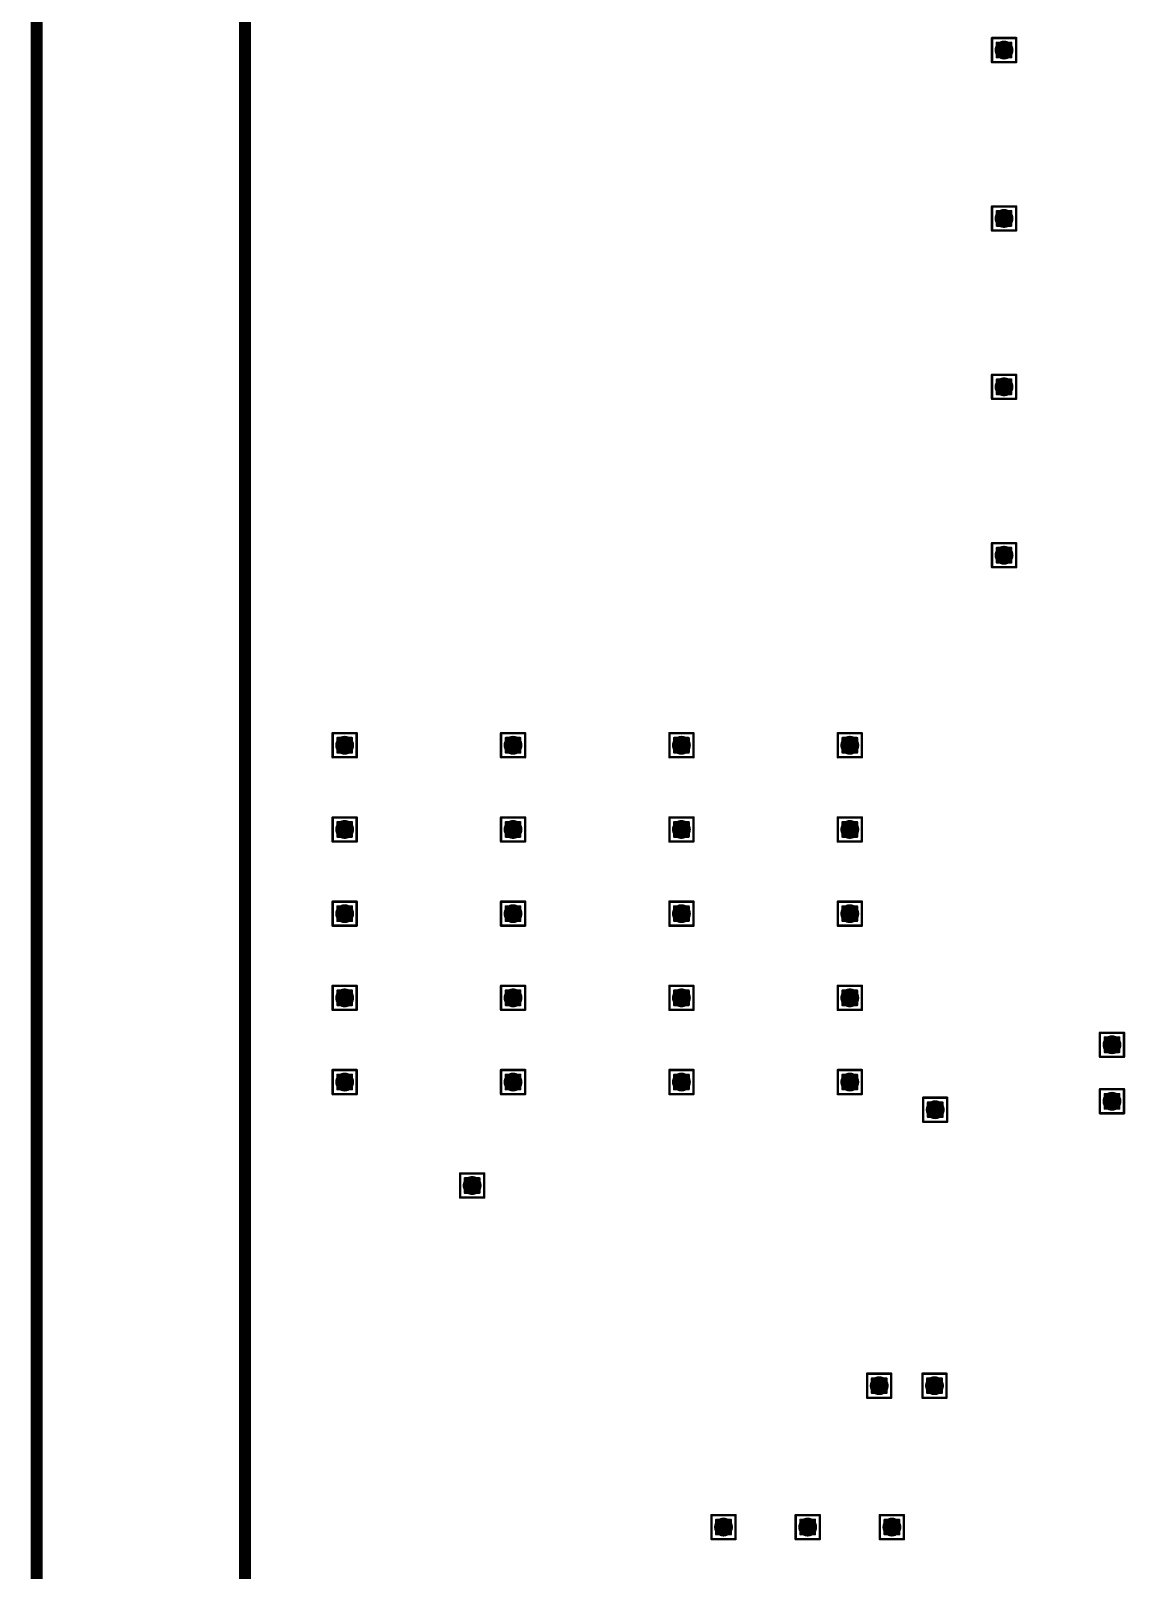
# Model space of a CAD drawing. Header units: millimetres. Extents: x -25 to 478, y -31 to 252.
# Drawn here: x -4.52 to 18.59, y 33.33 to 65.84 of the extents above; entities that cross this region are included whole.
import ezdxf

# ---------------------------------------------------------------- set-up
doc = ezdxf.new("R2010")
doc.units = ezdxf.units.MM
for name, color, linetype in [('DrillDrawing', 1, 'Continuous'), ('Mechanical1', 6, 'Continuous'), ('Mechanical2', 216, 'Continuous'), ('ViaHoleLayer', 16, 'Continuous')]:
    doc.layers.add(name, color=color, linetype=linetype)

msp = doc.modelspace()

# ---------------------------------------------------------------- hatches: boundary and pattern name
at = {"layer": 'ViaHoleLayer'}
h = msp.add_hatch(color=16, dxfattribs=at)
edge = h.paths.add_edge_path()
edge.add_arc((16.034, 65.43), 0.2, 0, 360)
h = msp.add_hatch(color=16, dxfattribs=at)
edge = h.paths.add_edge_path()
edge.add_arc((16.034, 61.874), 0.2, 0, 360)
h = msp.add_hatch(color=16, dxfattribs=at)
edge = h.paths.add_edge_path()
edge.add_arc((16.034, 58.318), 0.2, 0, 360)
h = msp.add_hatch(color=16, dxfattribs=at)
edge = h.paths.add_edge_path()
edge.add_arc((16.034, 54.762), 0.2, 0, 360)
h = msp.add_hatch(color=16, dxfattribs=at)
edge = h.paths.add_edge_path()
edge.add_arc((2.108, 50.749), 0.2, 0, 360)
h = msp.add_hatch(color=16, dxfattribs=at)
edge = h.paths.add_edge_path()
edge.add_arc((5.664, 50.749), 0.2, 0, 360)
h = msp.add_hatch(color=16, dxfattribs=at)
edge = h.paths.add_edge_path()
edge.add_arc((9.22, 50.749), 0.2, 0, 360)
h = msp.add_hatch(color=16, dxfattribs=at)
edge = h.paths.add_edge_path()
edge.add_arc((12.776, 50.749), 0.2, 0, 360)
h = msp.add_hatch(color=16, dxfattribs=at)
edge = h.paths.add_edge_path()
edge.add_arc((2.108, 48.971), 0.2, 0, 360)
h = msp.add_hatch(color=16, dxfattribs=at)
edge = h.paths.add_edge_path()
edge.add_arc((5.664, 48.971), 0.2, 0, 360)
h = msp.add_hatch(color=16, dxfattribs=at)
edge = h.paths.add_edge_path()
edge.add_arc((9.22, 48.971), 0.2, 0, 360)
h = msp.add_hatch(color=16, dxfattribs=at)
edge = h.paths.add_edge_path()
edge.add_arc((12.776, 48.971), 0.2, 0, 360)
h = msp.add_hatch(color=16, dxfattribs=at)
edge = h.paths.add_edge_path()
edge.add_arc((2.108, 47.193), 0.2, 0, 360)
h = msp.add_hatch(color=16, dxfattribs=at)
edge = h.paths.add_edge_path()
edge.add_arc((5.664, 47.193), 0.2, 0, 360)
h = msp.add_hatch(color=16, dxfattribs=at)
edge = h.paths.add_edge_path()
edge.add_arc((9.22, 47.193), 0.2, 0, 360)
h = msp.add_hatch(color=16, dxfattribs=at)
edge = h.paths.add_edge_path()
edge.add_arc((12.776, 47.193), 0.2, 0, 360)
h = msp.add_hatch(color=16, dxfattribs=at)
edge = h.paths.add_edge_path()
edge.add_arc((2.108, 45.415), 0.2, 0, 360)
h = msp.add_hatch(color=16, dxfattribs=at)
edge = h.paths.add_edge_path()
edge.add_arc((5.664, 45.415), 0.2, 0, 360)
h = msp.add_hatch(color=16, dxfattribs=at)
edge = h.paths.add_edge_path()
edge.add_arc((9.22, 45.415), 0.2, 0, 360)
h = msp.add_hatch(color=16, dxfattribs=at)
edge = h.paths.add_edge_path()
edge.add_arc((12.776, 45.415), 0.2, 0, 360)
h = msp.add_hatch(color=16, dxfattribs=at)
edge = h.paths.add_edge_path()
edge.add_arc((18.313, 44.425), 0.2, 0, 360)
h = msp.add_hatch(color=16, dxfattribs=at)
edge = h.paths.add_edge_path()
edge.add_arc((2.108, 43.637), 0.2, 0, 360)
h = msp.add_hatch(color=16, dxfattribs=at)
edge = h.paths.add_edge_path()
edge.add_arc((5.664, 43.637), 0.2, 0, 360)
h = msp.add_hatch(color=16, dxfattribs=at)
edge = h.paths.add_edge_path()
edge.add_arc((9.22, 43.637), 0.2, 0, 360)
h = msp.add_hatch(color=16, dxfattribs=at)
edge = h.paths.add_edge_path()
edge.add_arc((12.776, 43.637), 0.2, 0, 360)
h = msp.add_hatch(color=16, dxfattribs=at)
edge = h.paths.add_edge_path()
edge.add_arc((14.58, 43.053), 0.2, 0, 360)
h = msp.add_hatch(color=16, dxfattribs=at)
edge = h.paths.add_edge_path()
edge.add_arc((18.313, 43.231), 0.2, 0, 360)
h = msp.add_hatch(color=16, dxfattribs=at)
edge = h.paths.add_edge_path()
edge.add_arc((4.8, 41.452), 0.2, 0, 360)
h = msp.add_hatch(color=16, dxfattribs=at)
edge = h.paths.add_edge_path()
edge.add_arc((13.397, 37.225), 0.2, 0, 360)
h = msp.add_hatch(color=16, dxfattribs=at)
edge = h.paths.add_edge_path()
edge.add_arc((14.565, 37.225), 0.2, 0, 360)
h = msp.add_hatch(color=16, dxfattribs=at)
edge = h.paths.add_edge_path()
edge.add_arc((10.109, 34.239), 0.2, 0, 360)
h = msp.add_hatch(color=16, dxfattribs=at)
edge = h.paths.add_edge_path()
edge.add_arc((11.887, 34.239), 0.2, 0, 360)
h = msp.add_hatch(color=16, dxfattribs=at)
edge = h.paths.add_edge_path()
edge.add_arc((13.665, 34.239), 0.2, 0, 360)

# ---------------------------------------------------------------- linework, layer by layer
at = {"layer": 'DrillDrawing', "const_width": 0.0508}
for points in [[(15.78, 65.684), (16.288, 65.684)], [(15.78, 65.176), (15.78, 65.684)], [(16.288, 65.176), (16.288, 65.684)], [(15.881, 65.583), (16.186, 65.583)], [(15.881, 65.278), (15.881, 65.583)], [(16.186, 65.278), (16.186, 65.583)], [(15.78, 65.176), (16.288, 65.176)], [(15.881, 65.278), (16.186, 65.278)], [(15.78, 62.128), (16.288, 62.128)], [(15.78, 61.62), (15.78, 62.128)], [(16.288, 61.62), (16.288, 62.128)], [(15.881, 62.027), (16.186, 62.027)], [(15.881, 61.722), (15.881, 62.027)], [(16.186, 61.722), (16.186, 62.027)], [(15.78, 61.62), (16.288, 61.62)], [(15.881, 61.722), (16.186, 61.722)], [(15.78, 58.572), (16.288, 58.572)], [(15.78, 58.064), (15.78, 58.572)], [(16.288, 58.064), (16.288, 58.572)], [(15.881, 58.471), (16.186, 58.471)], [(15.881, 58.166), (15.881, 58.471)], [(15.881, 58.166), (16.186, 58.166)], [(16.186, 58.166), (16.186, 58.471)], [(15.78, 58.064), (16.288, 58.064)], [(15.78, 55.016), (16.288, 55.016)], [(15.78, 54.508), (15.78, 55.016)], [(15.881, 54.915), (16.186, 54.915)], [(15.881, 54.61), (15.881, 54.915)], [(16.186, 54.61), (16.186, 54.915)], [(16.288, 54.508), (16.288, 55.016)], [(15.881, 54.61), (16.186, 54.61)], [(15.78, 54.508), (16.288, 54.508)], [(1.854, 51.003), (2.362, 51.003)], [(1.854, 50.495), (1.854, 51.003)], [(1.956, 50.902), (2.261, 50.902)], [(1.956, 50.597), (1.956, 50.902)], [(2.261, 50.597), (2.261, 50.902)], [(2.362, 50.495), (2.362, 51.003)], [(5.41, 51.003), (5.918, 51.003)], [(5.41, 50.495), (5.41, 51.003)], [(5.512, 50.902), (5.817, 50.902)], [(5.512, 50.597), (5.512, 50.902)], [(5.817, 50.597), (5.817, 50.902)], [(5.918, 50.495), (5.918, 51.003)], [(8.966, 51.003), (9.474, 51.003)], [(8.966, 50.495), (8.966, 51.003)], [(9.068, 50.902), (9.373, 50.902)], [(9.068, 50.597), (9.068, 50.902)], [(9.373, 50.597), (9.373, 50.902)], [(9.474, 50.495), (9.474, 51.003)], [(12.522, 51.003), (13.03, 51.003)], [(12.522, 50.495), (12.522, 51.003)], [(12.624, 50.902), (12.929, 50.902)], [(12.624, 50.597), (12.624, 50.902)], [(12.929, 50.597), (12.929, 50.902)], [(13.03, 50.495), (13.03, 51.003)], [(1.854, 50.495), (2.362, 50.495)], [(1.956, 50.597), (2.261, 50.597)], [(5.41, 50.495), (5.918, 50.495)], [(5.512, 50.597), (5.817, 50.597)], [(8.966, 50.495), (9.474, 50.495)], [(9.068, 50.597), (9.373, 50.597)], [(12.522, 50.495), (13.03, 50.495)], [(12.624, 50.597), (12.929, 50.597)], [(1.854, 49.225), (2.362, 49.225)], [(1.854, 48.717), (1.854, 49.225)], [(1.956, 49.124), (2.261, 49.124)], [(1.956, 48.819), (1.956, 49.124)], [(2.261, 48.819), (2.261, 49.124)], [(2.362, 48.717), (2.362, 49.225)], [(5.41, 49.225), (5.918, 49.225)], [(5.41, 48.717), (5.41, 49.225)], [(5.512, 49.124), (5.817, 49.124)], [(5.512, 48.819), (5.512, 49.124)], [(5.817, 48.819), (5.817, 49.124)], [(5.918, 48.717), (5.918, 49.225)], [(8.966, 49.225), (9.474, 49.225)], [(8.966, 48.717), (8.966, 49.225)], [(9.068, 49.124), (9.373, 49.124)], [(9.068, 48.819), (9.068, 49.124)], [(9.373, 48.819), (9.373, 49.124)], [(9.474, 48.717), (9.474, 49.225)], [(12.522, 49.225), (13.03, 49.225)], [(12.522, 48.717), (12.522, 49.225)], [(12.624, 49.124), (12.929, 49.124)], [(12.624, 48.819), (12.624, 49.124)], [(12.929, 48.819), (12.929, 49.124)], [(13.03, 48.717), (13.03, 49.225)], [(1.956, 48.819), (2.261, 48.819)], [(5.512, 48.819), (5.817, 48.819)], [(9.068, 48.819), (9.373, 48.819)], [(12.624, 48.819), (12.929, 48.819)], [(1.854, 48.717), (2.362, 48.717)], [(5.41, 48.717), (5.918, 48.717)], [(8.966, 48.717), (9.474, 48.717)], [(12.522, 48.717), (13.03, 48.717)], [(1.854, 47.447), (2.362, 47.447)], [(1.854, 46.939), (1.854, 47.447)], [(2.362, 46.939), (2.362, 47.447)], [(5.41, 47.447), (5.918, 47.447)], [(5.41, 46.939), (5.41, 47.447)], [(5.918, 46.939), (5.918, 47.447)], [(8.966, 47.447), (9.474, 47.447)], [(8.966, 46.939), (8.966, 47.447)], [(9.474, 46.939), (9.474, 47.447)], [(12.522, 47.447), (13.03, 47.447)], [(12.522, 46.939), (12.522, 47.447)], [(13.03, 46.939), (13.03, 47.447)], [(1.956, 47.346), (2.261, 47.346)], [(1.956, 47.041), (1.956, 47.346)], [(2.261, 47.041), (2.261, 47.346)], [(5.512, 47.346), (5.817, 47.346)], [(5.512, 47.041), (5.512, 47.346)], [(5.817, 47.041), (5.817, 47.346)], [(9.068, 47.346), (9.373, 47.346)], [(9.068, 47.041), (9.068, 47.346)], [(9.373, 47.041), (9.373, 47.346)], [(12.624, 47.346), (12.929, 47.346)], [(12.624, 47.041), (12.624, 47.346)], [(12.929, 47.041), (12.929, 47.346)], [(1.854, 46.939), (2.362, 46.939)], [(1.956, 47.041), (2.261, 47.041)], [(5.41, 46.939), (5.918, 46.939)], [(5.512, 47.041), (5.817, 47.041)], [(8.966, 46.939), (9.474, 46.939)], [(9.068, 47.041), (9.373, 47.041)], [(12.522, 46.939), (13.03, 46.939)], [(12.624, 47.041), (12.929, 47.041)], [(1.854, 45.669), (2.362, 45.669)], [(1.854, 45.161), (1.854, 45.669)], [(1.956, 45.568), (2.261, 45.568)], [(1.956, 45.263), (1.956, 45.568)], [(2.261, 45.263), (2.261, 45.568)], [(2.362, 45.161), (2.362, 45.669)], [(5.41, 45.669), (5.918, 45.669)], [(5.41, 45.161), (5.41, 45.669)], [(5.512, 45.568), (5.817, 45.568)], [(5.512, 45.263), (5.512, 45.568)], [(5.817, 45.263), (5.817, 45.568)], [(5.918, 45.161), (5.918, 45.669)], [(8.966, 45.669), (9.474, 45.669)], [(8.966, 45.161), (8.966, 45.669)], [(9.068, 45.568), (9.373, 45.568)], [(9.068, 45.263), (9.068, 45.568)], [(9.373, 45.263), (9.373, 45.568)], [(9.474, 45.161), (9.474, 45.669)], [(12.522, 45.669), (13.03, 45.669)], [(12.522, 45.161), (12.522, 45.669)], [(12.624, 45.568), (12.929, 45.568)], [(12.624, 45.263), (12.624, 45.568)], [(12.929, 45.263), (12.929, 45.568)], [(13.03, 45.161), (13.03, 45.669)], [(1.956, 45.263), (2.261, 45.263)], [(5.512, 45.263), (5.817, 45.263)], [(9.068, 45.263), (9.373, 45.263)], [(12.624, 45.263), (12.929, 45.263)], [(1.854, 45.161), (2.362, 45.161)], [(5.41, 45.161), (5.918, 45.161)], [(8.966, 45.161), (9.474, 45.161)], [(12.522, 45.161), (13.03, 45.161)], [(18.059, 44.679), (18.567, 44.679)], [(18.059, 44.171), (18.059, 44.679)], [(18.161, 44.577), (18.466, 44.577)], [(18.161, 44.272), (18.161, 44.577)], [(18.466, 44.272), (18.466, 44.577)], [(18.567, 44.171), (18.567, 44.679)], [(18.161, 44.272), (18.466, 44.272)], [(1.854, 43.891), (2.362, 43.891)], [(1.854, 43.383), (1.854, 43.891)], [(2.362, 43.383), (2.362, 43.891)], [(5.41, 43.891), (5.918, 43.891)], [(5.41, 43.383), (5.41, 43.891)], [(5.918, 43.383), (5.918, 43.891)], [(8.966, 43.891), (9.474, 43.891)], [(8.966, 43.383), (8.966, 43.891)], [(9.474, 43.383), (9.474, 43.891)], [(12.522, 43.891), (13.03, 43.891)], [(12.522, 43.383), (12.522, 43.891)], [(13.03, 43.383), (13.03, 43.891)], [(18.059, 44.171), (18.567, 44.171)], [(1.956, 43.79), (2.261, 43.79)], [(1.956, 43.485), (1.956, 43.79)], [(2.261, 43.485), (2.261, 43.79)], [(5.512, 43.79), (5.817, 43.79)], [(5.512, 43.485), (5.512, 43.79)], [(5.817, 43.485), (5.817, 43.79)], [(9.068, 43.79), (9.373, 43.79)], [(9.068, 43.485), (9.068, 43.79)], [(9.373, 43.485), (9.373, 43.79)], [(12.624, 43.79), (12.929, 43.79)], [(12.624, 43.485), (12.624, 43.79)], [(12.929, 43.485), (12.929, 43.79)], [(1.854, 43.383), (2.362, 43.383)], [(1.956, 43.485), (2.261, 43.485)], [(5.41, 43.383), (5.918, 43.383)], [(5.512, 43.485), (5.817, 43.485)], [(8.966, 43.383), (9.474, 43.383)], [(9.068, 43.485), (9.373, 43.485)], [(12.522, 43.383), (13.03, 43.383)], [(12.624, 43.485), (12.929, 43.485)], [(14.326, 43.307), (14.834, 43.307)], [(14.326, 42.799), (14.326, 43.307)], [(14.834, 42.799), (14.834, 43.307)], [(18.059, 43.485), (18.567, 43.485)], [(18.059, 42.977), (18.059, 43.485)], [(18.161, 43.383), (18.466, 43.383)], [(18.161, 43.078), (18.161, 43.383)], [(18.466, 43.078), (18.466, 43.383)], [(18.567, 42.977), (18.567, 43.485)], [(14.427, 43.205), (14.732, 43.205)], [(14.427, 42.901), (14.427, 43.205)], [(14.427, 42.901), (14.732, 42.901)], [(14.732, 42.901), (14.732, 43.205)], [(18.059, 42.977), (18.567, 42.977)], [(18.161, 43.078), (18.466, 43.078)], [(14.326, 42.799), (14.834, 42.799)], [(4.546, 41.706), (5.054, 41.706)], [(4.546, 41.198), (4.546, 41.706)], [(4.647, 41.604), (4.952, 41.604)], [(4.647, 41.3), (4.647, 41.604)], [(4.952, 41.3), (4.952, 41.604)], [(5.054, 41.198), (5.054, 41.706)], [(4.647, 41.3), (4.952, 41.3)], [(4.546, 41.198), (5.054, 41.198)], [(13.143, 37.479), (13.651, 37.479)], [(13.143, 36.971), (13.143, 37.479)], [(13.245, 37.378), (13.549, 37.378)], [(13.245, 37.073), (13.245, 37.378)], [(13.549, 37.073), (13.549, 37.378)], [(13.651, 36.971), (13.651, 37.479)], [(14.311, 37.479), (14.819, 37.479)], [(14.311, 36.971), (14.311, 37.479)], [(14.413, 37.378), (14.718, 37.378)], [(14.413, 37.073), (14.413, 37.378)], [(14.718, 37.073), (14.718, 37.378)], [(14.819, 36.971), (14.819, 37.479)], [(13.245, 37.073), (13.549, 37.073)], [(14.413, 37.073), (14.718, 37.073)], [(13.143, 36.971), (13.651, 36.971)], [(14.311, 36.971), (14.819, 36.971)], [(9.855, 34.493), (10.363, 34.493)], [(9.855, 33.985), (9.855, 34.493)], [(10.363, 33.985), (10.363, 34.493)], [(11.633, 34.493), (12.141, 34.493)], [(11.633, 33.985), (11.633, 34.493)], [(12.141, 33.985), (12.141, 34.493)], [(13.411, 34.493), (13.919, 34.493)], [(13.411, 33.985), (13.411, 34.493)], [(13.919, 33.985), (13.919, 34.493)], [(9.957, 34.392), (10.262, 34.392)], [(9.957, 34.087), (9.957, 34.392)], [(10.262, 34.087), (10.262, 34.392)], [(11.735, 34.392), (12.04, 34.392)], [(11.735, 34.087), (11.735, 34.392)], [(12.04, 34.087), (12.04, 34.392)], [(13.513, 34.392), (13.818, 34.392)], [(13.513, 34.087), (13.513, 34.392)], [(13.818, 34.087), (13.818, 34.392)], [(9.855, 33.985), (10.363, 33.985)], [(9.957, 34.087), (10.262, 34.087)], [(11.633, 33.985), (12.141, 33.985)], [(11.735, 34.087), (12.04, 34.087)], [(13.411, 33.985), (13.919, 33.985)], [(13.513, 34.087), (13.818, 34.087)]]:
    msp.add_lwpolyline(points, dxfattribs=at)
at = {"layer": 'DrillDrawing', "const_width": 0.0254}
for points in [[(15.767, 65.684, 1), (15.793, 65.684, 1)], [(15.767, 65.684, 1), (15.793, 65.684, 1)], [(16.275, 65.684, 1), (16.301, 65.684, 1)], [(16.275, 65.684, 1), (16.301, 65.684, 1)], [(15.869, 65.583, 1), (15.894, 65.583, 1)], [(15.869, 65.583, 1), (15.894, 65.583, 1)], [(16.174, 65.583, 1), (16.199, 65.583, 1)], [(16.174, 65.583, 1), (16.199, 65.583, 1)], [(15.767, 65.176, 1), (15.793, 65.176, 1)], [(15.767, 65.176, 1), (15.793, 65.176, 1)], [(15.869, 65.278, 1), (15.894, 65.278, 1)], [(15.869, 65.278, 1), (15.894, 65.278, 1)], [(16.174, 65.278, 1), (16.199, 65.278, 1)], [(16.174, 65.278, 1), (16.199, 65.278, 1)], [(16.275, 65.176, 1), (16.301, 65.176, 1)], [(16.275, 65.176, 1), (16.301, 65.176, 1)], [(15.767, 62.128, 1), (15.793, 62.128, 1)], [(15.767, 62.128, 1), (15.793, 62.128, 1)], [(16.275, 62.128, 1), (16.301, 62.128, 1)], [(16.275, 62.128, 1), (16.301, 62.128, 1)], [(15.869, 62.027, 1), (15.894, 62.027, 1)], [(15.869, 62.027, 1), (15.894, 62.027, 1)], [(16.174, 62.027, 1), (16.199, 62.027, 1)], [(16.174, 62.027, 1), (16.199, 62.027, 1)], [(15.767, 61.62, 1), (15.793, 61.62, 1)], [(15.767, 61.62, 1), (15.793, 61.62, 1)], [(15.869, 61.722, 1), (15.894, 61.722, 1)], [(15.869, 61.722, 1), (15.894, 61.722, 1)], [(16.174, 61.722, 1), (16.199, 61.722, 1)], [(16.174, 61.722, 1), (16.199, 61.722, 1)], [(16.275, 61.62, 1), (16.301, 61.62, 1)], [(16.275, 61.62, 1), (16.301, 61.62, 1)], [(15.767, 58.572, 1), (15.793, 58.572, 1)], [(15.767, 58.572, 1), (15.793, 58.572, 1)], [(16.275, 58.572, 1), (16.301, 58.572, 1)], [(16.275, 58.572, 1), (16.301, 58.572, 1)], [(15.869, 58.471, 1), (15.894, 58.471, 1)], [(15.869, 58.471, 1), (15.894, 58.471, 1)], [(15.869, 58.166, 1), (15.894, 58.166, 1)], [(15.869, 58.166, 1), (15.894, 58.166, 1)], [(16.174, 58.471, 1), (16.199, 58.471, 1)], [(16.174, 58.471, 1), (16.199, 58.471, 1)], [(16.174, 58.166, 1), (16.199, 58.166, 1)], [(16.174, 58.166, 1), (16.199, 58.166, 1)], [(15.767, 58.064, 1), (15.793, 58.064, 1)], [(15.767, 58.064, 1), (15.793, 58.064, 1)], [(16.275, 58.064, 1), (16.301, 58.064, 1)], [(16.275, 58.064, 1), (16.301, 58.064, 1)], [(15.767, 55.016, 1), (15.793, 55.016, 1)], [(15.767, 55.016, 1), (15.793, 55.016, 1)], [(15.869, 54.915, 1), (15.894, 54.915, 1)], [(15.869, 54.915, 1), (15.894, 54.915, 1)], [(16.174, 54.915, 1), (16.199, 54.915, 1)], [(16.174, 54.915, 1), (16.199, 54.915, 1)], [(16.275, 55.016, 1), (16.301, 55.016, 1)], [(16.275, 55.016, 1), (16.301, 55.016, 1)], [(15.869, 54.61, 1), (15.894, 54.61, 1)], [(15.869, 54.61, 1), (15.894, 54.61, 1)], [(16.174, 54.61, 1), (16.199, 54.61, 1)], [(16.174, 54.61, 1), (16.199, 54.61, 1)], [(15.767, 54.508, 1), (15.793, 54.508, 1)], [(15.767, 54.508, 1), (15.793, 54.508, 1)], [(16.275, 54.508, 1), (16.301, 54.508, 1)], [(16.275, 54.508, 1), (16.301, 54.508, 1)], [(1.841, 51.003, 1), (1.867, 51.003, 1)], [(1.841, 51.003, 1), (1.867, 51.003, 1)], [(1.943, 50.902, 1), (1.968, 50.902, 1)], [(1.943, 50.902, 1), (1.968, 50.902, 1)], [(2.248, 50.902, 1), (2.273, 50.902, 1)], [(2.248, 50.902, 1), (2.273, 50.902, 1)], [(2.349, 51.003, 1), (2.375, 51.003, 1)], [(2.349, 51.003, 1), (2.375, 51.003, 1)], [(5.397, 51.003, 1), (5.423, 51.003, 1)], [(5.397, 51.003, 1), (5.423, 51.003, 1)], [(5.499, 50.902, 1), (5.524, 50.902, 1)], [(5.499, 50.902, 1), (5.524, 50.902, 1)], [(5.804, 50.902, 1), (5.829, 50.902, 1)], [(5.804, 50.902, 1), (5.829, 50.902, 1)], [(5.905, 51.003, 1), (5.931, 51.003, 1)], [(5.905, 51.003, 1), (5.931, 51.003, 1)], [(8.953, 51.003, 1), (8.979, 51.003, 1)], [(8.953, 51.003, 1), (8.979, 51.003, 1)], [(9.055, 50.902, 1), (9.08, 50.902, 1)], [(9.055, 50.902, 1), (9.08, 50.902, 1)], [(9.36, 50.902, 1), (9.385, 50.902, 1)], [(9.36, 50.902, 1), (9.385, 50.902, 1)], [(9.461, 51.003, 1), (9.487, 51.003, 1)], [(9.461, 51.003, 1), (9.487, 51.003, 1)], [(12.509, 51.003, 1), (12.535, 51.003, 1)], [(12.509, 51.003, 1), (12.535, 51.003, 1)], [(12.611, 50.902, 1), (12.636, 50.902, 1)], [(12.611, 50.902, 1), (12.636, 50.902, 1)], [(12.916, 50.902, 1), (12.941, 50.902, 1)], [(12.916, 50.902, 1), (12.941, 50.902, 1)], [(13.018, 51.003, 1), (13.043, 51.003, 1)], [(13.018, 51.003, 1), (13.043, 51.003, 1)], [(1.841, 50.495, 1), (1.867, 50.495, 1)], [(1.841, 50.495, 1), (1.867, 50.495, 1)], [(1.943, 50.597, 1), (1.968, 50.597, 1)], [(1.943, 50.597, 1), (1.968, 50.597, 1)], [(2.248, 50.597, 1), (2.273, 50.597, 1)], [(2.248, 50.597, 1), (2.273, 50.597, 1)], [(2.349, 50.495, 1), (2.375, 50.495, 1)], [(2.349, 50.495, 1), (2.375, 50.495, 1)], [(5.397, 50.495, 1), (5.423, 50.495, 1)], [(5.397, 50.495, 1), (5.423, 50.495, 1)], [(5.499, 50.597, 1), (5.524, 50.597, 1)], [(5.499, 50.597, 1), (5.524, 50.597, 1)], [(5.804, 50.597, 1), (5.829, 50.597, 1)], [(5.804, 50.597, 1), (5.829, 50.597, 1)], [(5.905, 50.495, 1), (5.931, 50.495, 1)], [(5.905, 50.495, 1), (5.931, 50.495, 1)], [(8.953, 50.495, 1), (8.979, 50.495, 1)], [(8.953, 50.495, 1), (8.979, 50.495, 1)], [(9.055, 50.597, 1), (9.08, 50.597, 1)], [(9.055, 50.597, 1), (9.08, 50.597, 1)], [(9.36, 50.597, 1), (9.385, 50.597, 1)], [(9.36, 50.597, 1), (9.385, 50.597, 1)], [(9.461, 50.495, 1), (9.487, 50.495, 1)], [(9.461, 50.495, 1), (9.487, 50.495, 1)], [(12.509, 50.495, 1), (12.535, 50.495, 1)], [(12.509, 50.495, 1), (12.535, 50.495, 1)], [(12.611, 50.597, 1), (12.636, 50.597, 1)], [(12.611, 50.597, 1), (12.636, 50.597, 1)], [(12.916, 50.597, 1), (12.941, 50.597, 1)], [(12.916, 50.597, 1), (12.941, 50.597, 1)], [(13.018, 50.495, 1), (13.043, 50.495, 1)], [(13.018, 50.495, 1), (13.043, 50.495, 1)], [(1.841, 49.225, 1), (1.867, 49.225, 1)], [(1.841, 49.225, 1), (1.867, 49.225, 1)], [(1.943, 49.124, 1), (1.968, 49.124, 1)], [(1.943, 49.124, 1), (1.968, 49.124, 1)], [(2.248, 49.124, 1), (2.273, 49.124, 1)], [(2.248, 49.124, 1), (2.273, 49.124, 1)], [(2.349, 49.225, 1), (2.375, 49.225, 1)], [(2.349, 49.225, 1), (2.375, 49.225, 1)], [(5.397, 49.225, 1), (5.423, 49.225, 1)], [(5.397, 49.225, 1), (5.423, 49.225, 1)], [(5.499, 49.124, 1), (5.524, 49.124, 1)], [(5.499, 49.124, 1), (5.524, 49.124, 1)], [(5.804, 49.124, 1), (5.829, 49.124, 1)], [(5.804, 49.124, 1), (5.829, 49.124, 1)], [(5.905, 49.225, 1), (5.931, 49.225, 1)], [(5.905, 49.225, 1), (5.931, 49.225, 1)], [(8.953, 49.225, 1), (8.979, 49.225, 1)], [(8.953, 49.225, 1), (8.979, 49.225, 1)], [(9.055, 49.124, 1), (9.08, 49.124, 1)], [(9.055, 49.124, 1), (9.08, 49.124, 1)], [(9.36, 49.124, 1), (9.385, 49.124, 1)], [(9.36, 49.124, 1), (9.385, 49.124, 1)], [(9.461, 49.225, 1), (9.487, 49.225, 1)], [(9.461, 49.225, 1), (9.487, 49.225, 1)], [(12.509, 49.225, 1), (12.535, 49.225, 1)], [(12.509, 49.225, 1), (12.535, 49.225, 1)], [(12.611, 49.124, 1), (12.636, 49.124, 1)], [(12.611, 49.124, 1), (12.636, 49.124, 1)], [(12.916, 49.124, 1), (12.941, 49.124, 1)], [(12.916, 49.124, 1), (12.941, 49.124, 1)], [(13.018, 49.225, 1), (13.043, 49.225, 1)], [(13.018, 49.225, 1), (13.043, 49.225, 1)], [(1.943, 48.819, 1), (1.968, 48.819, 1)], [(1.943, 48.819, 1), (1.968, 48.819, 1)], [(2.248, 48.819, 1), (2.273, 48.819, 1)], [(2.248, 48.819, 1), (2.273, 48.819, 1)], [(5.499, 48.819, 1), (5.524, 48.819, 1)], [(5.499, 48.819, 1), (5.524, 48.819, 1)], [(5.804, 48.819, 1), (5.829, 48.819, 1)], [(5.804, 48.819, 1), (5.829, 48.819, 1)], [(9.055, 48.819, 1), (9.08, 48.819, 1)], [(9.055, 48.819, 1), (9.08, 48.819, 1)], [(9.36, 48.819, 1), (9.385, 48.819, 1)], [(9.36, 48.819, 1), (9.385, 48.819, 1)], [(12.611, 48.819, 1), (12.636, 48.819, 1)], [(12.611, 48.819, 1), (12.636, 48.819, 1)], [(12.916, 48.819, 1), (12.941, 48.819, 1)], [(12.916, 48.819, 1), (12.941, 48.819, 1)], [(1.841, 48.717, 1), (1.867, 48.717, 1)], [(1.841, 48.717, 1), (1.867, 48.717, 1)], [(2.349, 48.717, 1), (2.375, 48.717, 1)], [(2.349, 48.717, 1), (2.375, 48.717, 1)], [(5.397, 48.717, 1), (5.423, 48.717, 1)], [(5.397, 48.717, 1), (5.423, 48.717, 1)], [(5.905, 48.717, 1), (5.931, 48.717, 1)], [(5.905, 48.717, 1), (5.931, 48.717, 1)], [(8.953, 48.717, 1), (8.979, 48.717, 1)], [(8.953, 48.717, 1), (8.979, 48.717, 1)], [(9.461, 48.717, 1), (9.487, 48.717, 1)], [(9.461, 48.717, 1), (9.487, 48.717, 1)], [(12.509, 48.717, 1), (12.535, 48.717, 1)], [(12.509, 48.717, 1), (12.535, 48.717, 1)], [(13.018, 48.717, 1), (13.043, 48.717, 1)], [(13.018, 48.717, 1), (13.043, 48.717, 1)], [(1.841, 47.447, 1), (1.867, 47.447, 1)], [(1.841, 47.447, 1), (1.867, 47.447, 1)], [(2.349, 47.447, 1), (2.375, 47.447, 1)], [(2.349, 47.447, 1), (2.375, 47.447, 1)], [(5.397, 47.447, 1), (5.423, 47.447, 1)], [(5.397, 47.447, 1), (5.423, 47.447, 1)], [(5.905, 47.447, 1), (5.931, 47.447, 1)], [(5.905, 47.447, 1), (5.931, 47.447, 1)], [(8.953, 47.447, 1), (8.979, 47.447, 1)], [(8.953, 47.447, 1), (8.979, 47.447, 1)], [(9.461, 47.447, 1), (9.487, 47.447, 1)], [(9.461, 47.447, 1), (9.487, 47.447, 1)], [(12.509, 47.447, 1), (12.535, 47.447, 1)], [(12.509, 47.447, 1), (12.535, 47.447, 1)], [(13.018, 47.447, 1), (13.043, 47.447, 1)], [(13.018, 47.447, 1), (13.043, 47.447, 1)], [(1.943, 47.346, 1), (1.968, 47.346, 1)], [(1.943, 47.346, 1), (1.968, 47.346, 1)], [(2.248, 47.346, 1), (2.273, 47.346, 1)], [(2.248, 47.346, 1), (2.273, 47.346, 1)], [(5.499, 47.346, 1), (5.524, 47.346, 1)], [(5.499, 47.346, 1), (5.524, 47.346, 1)], [(5.804, 47.346, 1), (5.829, 47.346, 1)], [(5.804, 47.346, 1), (5.829, 47.346, 1)], [(9.055, 47.346, 1), (9.08, 47.346, 1)], [(9.055, 47.346, 1), (9.08, 47.346, 1)], [(9.36, 47.346, 1), (9.385, 47.346, 1)], [(9.36, 47.346, 1), (9.385, 47.346, 1)], [(12.611, 47.346, 1), (12.636, 47.346, 1)], [(12.611, 47.346, 1), (12.636, 47.346, 1)], [(12.916, 47.346, 1), (12.941, 47.346, 1)], [(12.916, 47.346, 1), (12.941, 47.346, 1)], [(1.841, 46.939, 1), (1.867, 46.939, 1)], [(1.841, 46.939, 1), (1.867, 46.939, 1)], [(1.943, 47.041, 1), (1.968, 47.041, 1)], [(1.943, 47.041, 1), (1.968, 47.041, 1)], [(2.248, 47.041, 1), (2.273, 47.041, 1)], [(2.248, 47.041, 1), (2.273, 47.041, 1)], [(2.349, 46.939, 1), (2.375, 46.939, 1)], [(2.349, 46.939, 1), (2.375, 46.939, 1)], [(5.397, 46.939, 1), (5.423, 46.939, 1)], [(5.397, 46.939, 1), (5.423, 46.939, 1)], [(5.499, 47.041, 1), (5.524, 47.041, 1)], [(5.499, 47.041, 1), (5.524, 47.041, 1)], [(5.804, 47.041, 1), (5.829, 47.041, 1)], [(5.804, 47.041, 1), (5.829, 47.041, 1)], [(5.905, 46.939, 1), (5.931, 46.939, 1)], [(5.905, 46.939, 1), (5.931, 46.939, 1)], [(8.953, 46.939, 1), (8.979, 46.939, 1)], [(8.953, 46.939, 1), (8.979, 46.939, 1)], [(9.055, 47.041, 1), (9.08, 47.041, 1)], [(9.055, 47.041, 1), (9.08, 47.041, 1)], [(9.36, 47.041, 1), (9.385, 47.041, 1)], [(9.36, 47.041, 1), (9.385, 47.041, 1)], [(9.461, 46.939, 1), (9.487, 46.939, 1)], [(9.461, 46.939, 1), (9.487, 46.939, 1)], [(12.509, 46.939, 1), (12.535, 46.939, 1)], [(12.509, 46.939, 1), (12.535, 46.939, 1)], [(12.611, 47.041, 1), (12.636, 47.041, 1)], [(12.611, 47.041, 1), (12.636, 47.041, 1)], [(12.916, 47.041, 1), (12.941, 47.041, 1)], [(12.916, 47.041, 1), (12.941, 47.041, 1)], [(13.018, 46.939, 1), (13.043, 46.939, 1)], [(13.018, 46.939, 1), (13.043, 46.939, 1)], [(1.841, 45.669, 1), (1.867, 45.669, 1)], [(1.841, 45.669, 1), (1.867, 45.669, 1)], [(1.943, 45.568, 1), (1.968, 45.568, 1)], [(1.943, 45.568, 1), (1.968, 45.568, 1)], [(2.248, 45.568, 1), (2.273, 45.568, 1)], [(2.248, 45.568, 1), (2.273, 45.568, 1)], [(2.349, 45.669, 1), (2.375, 45.669, 1)], [(2.349, 45.669, 1), (2.375, 45.669, 1)], [(5.397, 45.669, 1), (5.423, 45.669, 1)], [(5.397, 45.669, 1), (5.423, 45.669, 1)], [(5.499, 45.568, 1), (5.524, 45.568, 1)], [(5.499, 45.568, 1), (5.524, 45.568, 1)], [(5.804, 45.568, 1), (5.829, 45.568, 1)], [(5.804, 45.568, 1), (5.829, 45.568, 1)], [(5.905, 45.669, 1), (5.931, 45.669, 1)], [(5.905, 45.669, 1), (5.931, 45.669, 1)], [(8.953, 45.669, 1), (8.979, 45.669, 1)], [(8.953, 45.669, 1), (8.979, 45.669, 1)], [(9.055, 45.568, 1), (9.08, 45.568, 1)], [(9.055, 45.568, 1), (9.08, 45.568, 1)], [(9.36, 45.568, 1), (9.385, 45.568, 1)], [(9.36, 45.568, 1), (9.385, 45.568, 1)], [(9.461, 45.669, 1), (9.487, 45.669, 1)], [(9.461, 45.669, 1), (9.487, 45.669, 1)], [(12.509, 45.669, 1), (12.535, 45.669, 1)], [(12.509, 45.669, 1), (12.535, 45.669, 1)], [(12.611, 45.568, 1), (12.636, 45.568, 1)], [(12.611, 45.568, 1), (12.636, 45.568, 1)], [(12.916, 45.568, 1), (12.941, 45.568, 1)], [(12.916, 45.568, 1), (12.941, 45.568, 1)], [(13.018, 45.669, 1), (13.043, 45.669, 1)], [(13.018, 45.669, 1), (13.043, 45.669, 1)], [(1.943, 45.263, 1), (1.968, 45.263, 1)], [(1.943, 45.263, 1), (1.968, 45.263, 1)], [(2.248, 45.263, 1), (2.273, 45.263, 1)], [(2.248, 45.263, 1), (2.273, 45.263, 1)], [(5.499, 45.263, 1), (5.524, 45.263, 1)], [(5.499, 45.263, 1), (5.524, 45.263, 1)], [(5.804, 45.263, 1), (5.829, 45.263, 1)], [(5.804, 45.263, 1), (5.829, 45.263, 1)], [(9.055, 45.263, 1), (9.08, 45.263, 1)], [(9.055, 45.263, 1), (9.08, 45.263, 1)], [(9.36, 45.263, 1), (9.385, 45.263, 1)], [(9.36, 45.263, 1), (9.385, 45.263, 1)], [(12.611, 45.263, 1), (12.636, 45.263, 1)], [(12.611, 45.263, 1), (12.636, 45.263, 1)], [(12.916, 45.263, 1), (12.941, 45.263, 1)], [(12.916, 45.263, 1), (12.941, 45.263, 1)], [(1.841, 45.161, 1), (1.867, 45.161, 1)], [(1.841, 45.161, 1), (1.867, 45.161, 1)], [(2.349, 45.161, 1), (2.375, 45.161, 1)], [(2.349, 45.161, 1), (2.375, 45.161, 1)], [(5.397, 45.161, 1), (5.423, 45.161, 1)], [(5.397, 45.161, 1), (5.423, 45.161, 1)], [(5.905, 45.161, 1), (5.931, 45.161, 1)], [(5.905, 45.161, 1), (5.931, 45.161, 1)], [(8.953, 45.161, 1), (8.979, 45.161, 1)], [(8.953, 45.161, 1), (8.979, 45.161, 1)], [(9.461, 45.161, 1), (9.487, 45.161, 1)], [(9.461, 45.161, 1), (9.487, 45.161, 1)], [(12.509, 45.161, 1), (12.535, 45.161, 1)], [(12.509, 45.161, 1), (12.535, 45.161, 1)], [(13.018, 45.161, 1), (13.043, 45.161, 1)], [(13.018, 45.161, 1), (13.043, 45.161, 1)], [(18.047, 44.679, 1), (18.072, 44.679, 1)], [(18.047, 44.679, 1), (18.072, 44.679, 1)], [(18.148, 44.577, 1), (18.174, 44.577, 1)], [(18.148, 44.577, 1), (18.174, 44.577, 1)], [(18.453, 44.577, 1), (18.479, 44.577, 1)], [(18.453, 44.577, 1), (18.479, 44.577, 1)], [(18.555, 44.679, 1), (18.58, 44.679, 1)], [(18.555, 44.679, 1), (18.58, 44.679, 1)], [(18.148, 44.272, 1), (18.174, 44.272, 1)], [(18.148, 44.272, 1), (18.174, 44.272, 1)], [(18.453, 44.272, 1), (18.479, 44.272, 1)], [(18.453, 44.272, 1), (18.479, 44.272, 1)], [(1.841, 43.891, 1), (1.867, 43.891, 1)], [(1.841, 43.891, 1), (1.867, 43.891, 1)], [(2.349, 43.891, 1), (2.375, 43.891, 1)], [(2.349, 43.891, 1), (2.375, 43.891, 1)], [(5.397, 43.891, 1), (5.423, 43.891, 1)], [(5.397, 43.891, 1), (5.423, 43.891, 1)], [(5.905, 43.891, 1), (5.931, 43.891, 1)], [(5.905, 43.891, 1), (5.931, 43.891, 1)], [(8.953, 43.891, 1), (8.979, 43.891, 1)], [(8.953, 43.891, 1), (8.979, 43.891, 1)], [(9.461, 43.891, 1), (9.487, 43.891, 1)], [(9.461, 43.891, 1), (9.487, 43.891, 1)], [(12.509, 43.891, 1), (12.535, 43.891, 1)], [(12.509, 43.891, 1), (12.535, 43.891, 1)], [(13.018, 43.891, 1), (13.043, 43.891, 1)], [(13.018, 43.891, 1), (13.043, 43.891, 1)], [(18.047, 44.171, 1), (18.072, 44.171, 1)], [(18.047, 44.171, 1), (18.072, 44.171, 1)], [(18.555, 44.171, 1), (18.58, 44.171, 1)], [(18.555, 44.171, 1), (18.58, 44.171, 1)], [(1.943, 43.79, 1), (1.968, 43.79, 1)], [(1.943, 43.79, 1), (1.968, 43.79, 1)], [(2.248, 43.79, 1), (2.273, 43.79, 1)], [(2.248, 43.79, 1), (2.273, 43.79, 1)], [(5.499, 43.79, 1), (5.524, 43.79, 1)], [(5.499, 43.79, 1), (5.524, 43.79, 1)], [(5.804, 43.79, 1), (5.829, 43.79, 1)], [(5.804, 43.79, 1), (5.829, 43.79, 1)], [(9.055, 43.79, 1), (9.08, 43.79, 1)], [(9.055, 43.79, 1), (9.08, 43.79, 1)], [(9.36, 43.79, 1), (9.385, 43.79, 1)], [(9.36, 43.79, 1), (9.385, 43.79, 1)], [(12.611, 43.79, 1), (12.636, 43.79, 1)], [(12.611, 43.79, 1), (12.636, 43.79, 1)], [(12.916, 43.79, 1), (12.941, 43.79, 1)], [(12.916, 43.79, 1), (12.941, 43.79, 1)], [(1.841, 43.383, 1), (1.867, 43.383, 1)], [(1.841, 43.383, 1), (1.867, 43.383, 1)], [(1.943, 43.485, 1), (1.968, 43.485, 1)], [(1.943, 43.485, 1), (1.968, 43.485, 1)], [(2.248, 43.485, 1), (2.273, 43.485, 1)], [(2.248, 43.485, 1), (2.273, 43.485, 1)], [(2.349, 43.383, 1), (2.375, 43.383, 1)], [(2.349, 43.383, 1), (2.375, 43.383, 1)], [(5.397, 43.383, 1), (5.423, 43.383, 1)], [(5.397, 43.383, 1), (5.423, 43.383, 1)], [(5.499, 43.485, 1), (5.524, 43.485, 1)], [(5.499, 43.485, 1), (5.524, 43.485, 1)], [(5.804, 43.485, 1), (5.829, 43.485, 1)], [(5.804, 43.485, 1), (5.829, 43.485, 1)], [(5.905, 43.383, 1), (5.931, 43.383, 1)], [(5.905, 43.383, 1), (5.931, 43.383, 1)], [(8.953, 43.383, 1), (8.979, 43.383, 1)], [(8.953, 43.383, 1), (8.979, 43.383, 1)], [(9.055, 43.485, 1), (9.08, 43.485, 1)], [(9.055, 43.485, 1), (9.08, 43.485, 1)], [(9.36, 43.485, 1), (9.385, 43.485, 1)], [(9.36, 43.485, 1), (9.385, 43.485, 1)], [(9.461, 43.383, 1), (9.487, 43.383, 1)], [(9.461, 43.383, 1), (9.487, 43.383, 1)], [(12.509, 43.383, 1), (12.535, 43.383, 1)], [(12.509, 43.383, 1), (12.535, 43.383, 1)], [(12.611, 43.485, 1), (12.636, 43.485, 1)], [(12.611, 43.485, 1), (12.636, 43.485, 1)], [(12.916, 43.485, 1), (12.941, 43.485, 1)], [(12.916, 43.485, 1), (12.941, 43.485, 1)], [(13.018, 43.383, 1), (13.043, 43.383, 1)], [(13.018, 43.383, 1), (13.043, 43.383, 1)], [(14.313, 43.307, 1), (14.338, 43.307, 1)], [(14.313, 43.307, 1), (14.338, 43.307, 1)], [(14.821, 43.307, 1), (14.846, 43.307, 1)], [(14.821, 43.307, 1), (14.846, 43.307, 1)], [(18.047, 43.485, 1), (18.072, 43.485, 1)], [(18.047, 43.485, 1), (18.072, 43.485, 1)], [(18.148, 43.383, 1), (18.174, 43.383, 1)], [(18.148, 43.383, 1), (18.174, 43.383, 1)], [(18.453, 43.383, 1), (18.479, 43.383, 1)], [(18.453, 43.383, 1), (18.479, 43.383, 1)], [(18.555, 43.485, 1), (18.58, 43.485, 1)], [(18.555, 43.485, 1), (18.58, 43.485, 1)], [(14.415, 43.205, 1), (14.44, 43.205, 1)], [(14.415, 43.205, 1), (14.44, 43.205, 1)], [(14.415, 42.901, 1), (14.44, 42.901, 1)], [(14.415, 42.901, 1), (14.44, 42.901, 1)], [(14.719, 43.205, 1), (14.745, 43.205, 1)], [(14.719, 43.205, 1), (14.745, 43.205, 1)], [(14.719, 42.901, 1), (14.745, 42.901, 1)], [(14.719, 42.901, 1), (14.745, 42.901, 1)], [(18.047, 42.977, 1), (18.072, 42.977, 1)], [(18.047, 42.977, 1), (18.072, 42.977, 1)], [(18.148, 43.078, 1), (18.174, 43.078, 1)], [(18.148, 43.078, 1), (18.174, 43.078, 1)], [(18.453, 43.078, 1), (18.479, 43.078, 1)], [(18.453, 43.078, 1), (18.479, 43.078, 1)], [(18.555, 42.977, 1), (18.58, 42.977, 1)], [(18.555, 42.977, 1), (18.58, 42.977, 1)], [(14.313, 42.799, 1), (14.338, 42.799, 1)], [(14.313, 42.799, 1), (14.338, 42.799, 1)], [(14.821, 42.799, 1), (14.846, 42.799, 1)], [(14.821, 42.799, 1), (14.846, 42.799, 1)], [(4.533, 41.706, 1), (4.559, 41.706, 1)], [(4.533, 41.706, 1), (4.559, 41.706, 1)], [(4.635, 41.604, 1), (4.66, 41.604, 1)], [(4.635, 41.604, 1), (4.66, 41.604, 1)], [(4.94, 41.604, 1), (4.965, 41.604, 1)], [(4.94, 41.604, 1), (4.965, 41.604, 1)], [(5.041, 41.706, 1), (5.067, 41.706, 1)], [(5.041, 41.706, 1), (5.067, 41.706, 1)], [(4.635, 41.3, 1), (4.66, 41.3, 1)], [(4.635, 41.3, 1), (4.66, 41.3, 1)], [(4.94, 41.3, 1), (4.965, 41.3, 1)], [(4.94, 41.3, 1), (4.965, 41.3, 1)], [(4.533, 41.198, 1), (4.559, 41.198, 1)], [(4.533, 41.198, 1), (4.559, 41.198, 1)], [(5.041, 41.198, 1), (5.067, 41.198, 1)], [(5.041, 41.198, 1), (5.067, 41.198, 1)], [(13.13, 37.479, 1), (13.156, 37.479, 1)], [(13.13, 37.479, 1), (13.156, 37.479, 1)], [(13.232, 37.378, 1), (13.257, 37.378, 1)], [(13.232, 37.378, 1), (13.257, 37.378, 1)], [(13.537, 37.378, 1), (13.562, 37.378, 1)], [(13.537, 37.378, 1), (13.562, 37.378, 1)], [(13.638, 37.479, 1), (13.664, 37.479, 1)], [(13.638, 37.479, 1), (13.664, 37.479, 1)], [(14.299, 37.479, 1), (14.324, 37.479, 1)], [(14.299, 37.479, 1), (14.324, 37.479, 1)], [(14.4, 37.378, 1), (14.426, 37.378, 1)], [(14.4, 37.378, 1), (14.426, 37.378, 1)], [(14.705, 37.378, 1), (14.73, 37.378, 1)], [(14.705, 37.378, 1), (14.73, 37.378, 1)], [(14.807, 37.479, 1), (14.832, 37.479, 1)], [(14.807, 37.479, 1), (14.832, 37.479, 1)], [(13.232, 37.073, 1), (13.257, 37.073, 1)], [(13.232, 37.073, 1), (13.257, 37.073, 1)], [(13.537, 37.073, 1), (13.562, 37.073, 1)], [(13.537, 37.073, 1), (13.562, 37.073, 1)], [(14.4, 37.073, 1), (14.426, 37.073, 1)], [(14.4, 37.073, 1), (14.426, 37.073, 1)], [(14.705, 37.073, 1), (14.73, 37.073, 1)], [(14.705, 37.073, 1), (14.73, 37.073, 1)], [(13.13, 36.971, 1), (13.156, 36.971, 1)], [(13.13, 36.971, 1), (13.156, 36.971, 1)], [(13.638, 36.971, 1), (13.664, 36.971, 1)], [(13.638, 36.971, 1), (13.664, 36.971, 1)], [(14.299, 36.971, 1), (14.324, 36.971, 1)], [(14.299, 36.971, 1), (14.324, 36.971, 1)], [(14.807, 36.971, 1), (14.832, 36.971, 1)], [(14.807, 36.971, 1), (14.832, 36.971, 1)], [(9.842, 34.493, 1), (9.868, 34.493, 1)], [(9.842, 34.493, 1), (9.868, 34.493, 1)], [(10.351, 34.493, 1), (10.376, 34.493, 1)], [(10.351, 34.493, 1), (10.376, 34.493, 1)], [(11.62, 34.493, 1), (11.646, 34.493, 1)], [(11.62, 34.493, 1), (11.646, 34.493, 1)], [(12.129, 34.493, 1), (12.154, 34.493, 1)], [(12.129, 34.493, 1), (12.154, 34.493, 1)], [(13.399, 34.493, 1), (13.424, 34.493, 1)], [(13.399, 34.493, 1), (13.424, 34.493, 1)], [(13.906, 34.493, 1), (13.932, 34.493, 1)], [(13.906, 34.493, 1), (13.932, 34.493, 1)], [(9.944, 34.392, 1), (9.97, 34.392, 1)], [(9.944, 34.392, 1), (9.97, 34.392, 1)], [(10.249, 34.392, 1), (10.274, 34.392, 1)], [(10.249, 34.392, 1), (10.274, 34.392, 1)], [(11.722, 34.392, 1), (11.748, 34.392, 1)], [(11.722, 34.392, 1), (11.748, 34.392, 1)], [(12.027, 34.392, 1), (12.052, 34.392, 1)], [(12.027, 34.392, 1), (12.052, 34.392, 1)], [(13.5, 34.392, 1), (13.525, 34.392, 1)], [(13.5, 34.392, 1), (13.525, 34.392, 1)], [(13.805, 34.392, 1), (13.83, 34.392, 1)], [(13.805, 34.392, 1), (13.83, 34.392, 1)], [(9.842, 33.985, 1), (9.868, 33.985, 1)], [(9.842, 33.985, 1), (9.868, 33.985, 1)], [(9.944, 34.087, 1), (9.97, 34.087, 1)], [(9.944, 34.087, 1), (9.97, 34.087, 1)], [(10.249, 34.087, 1), (10.274, 34.087, 1)], [(10.249, 34.087, 1), (10.274, 34.087, 1)], [(10.351, 33.985, 1), (10.376, 33.985, 1)], [(10.351, 33.985, 1), (10.376, 33.985, 1)], [(11.62, 33.985, 1), (11.646, 33.985, 1)], [(11.62, 33.985, 1), (11.646, 33.985, 1)], [(11.722, 34.087, 1), (11.748, 34.087, 1)], [(11.722, 34.087, 1), (11.748, 34.087, 1)], [(12.027, 34.087, 1), (12.052, 34.087, 1)], [(12.027, 34.087, 1), (12.052, 34.087, 1)], [(12.129, 33.985, 1), (12.154, 33.985, 1)], [(12.129, 33.985, 1), (12.154, 33.985, 1)], [(13.399, 33.985, 1), (13.424, 33.985, 1)], [(13.399, 33.985, 1), (13.424, 33.985, 1)], [(13.5, 34.087, 1), (13.525, 34.087, 1)], [(13.5, 34.087, 1), (13.525, 34.087, 1)], [(13.805, 34.087, 1), (13.83, 34.087, 1)], [(13.805, 34.087, 1), (13.83, 34.087, 1)], [(13.906, 33.985, 1), (13.932, 33.985, 1)], [(13.906, 33.985, 1), (13.932, 33.985, 1)]]:
    msp.add_lwpolyline(points, format="xyb", close=True, dxfattribs=at)
at = {"layer": 'Mechanical1', "const_width": 0.254}
msp.add_lwpolyline([(0, 0), (0, 210)], dxfattribs=at)
at = {"layer": 'Mechanical2', "const_width": 0.254}
msp.add_lwpolyline([(-4.394, 0), (-4.394, 98.601)], dxfattribs=at)

doc.saveas('drawing.dxf')
